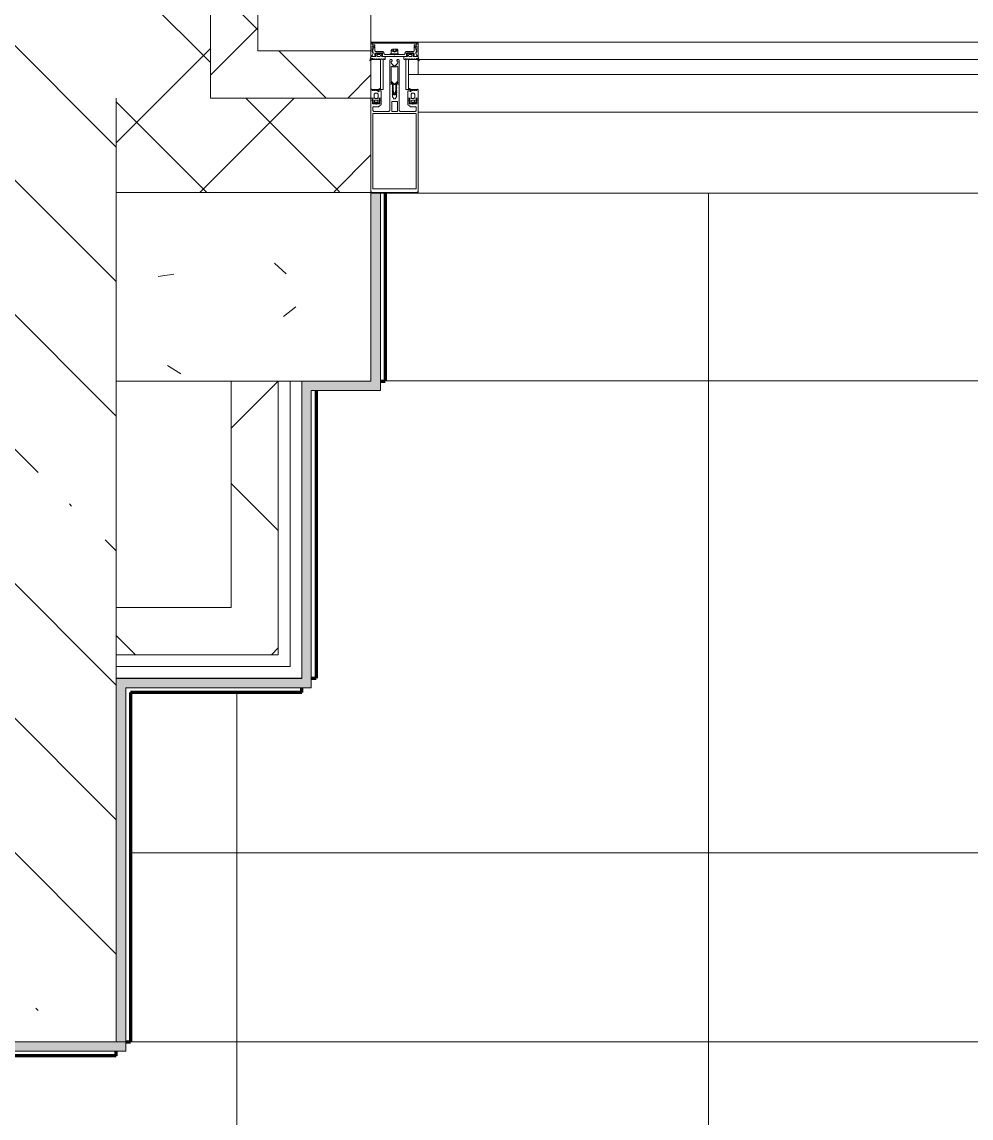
# Model space of a CAD drawing. Header units: millimetres. Extents: x -4370 to 196781, y -4577 to 61202.
# Drawn here: x 9000 to 10006, y 54594 to 55756 of the extents above; entities that cross this region are included whole.
import ezdxf

# ---------------------------------------------------------------- set-up
doc = ezdxf.new("R2010")
doc.units = ezdxf.units.MM
doc.linetypes.add('ADSK_Линия сетки', pattern=[2500, 2000, -250, 0, -250])
for name, color, linetype, lineweight in [('A-FLOR-____-PATT', 8, 'Continuous', 9), ('A-GLAZ-____-MCUT', 151, 'Continuous', 9), ('A-GLAZ-____-OTLN', 151, 'Continuous', 9), ('A-GLAZ-CURT-OTLN', 52, 'Continuous', 9), ('A-GLAZ-CWMG-MCUT', 51, 'Continuous', 9), ('A-GLAZ-CWMG-OTLN', 51, 'Continuous', 9), ('A-WALL-____-MCUT', 113, 'Continuous', 9), ('A-WALL-____-PATT', 111, 'Continuous', 9), ('A-WALL-FNSH-MCUT', 113, 'Continuous', 9), ('G-XREF-____-OTLN', 8, 'Continuous', 9), ('I-WALL-____-OTLN', 2, 'Continuous', 9), ('S-GRID-____-OTLN', 1, 'Continuous', 9)]:
    doc.layers.add(name, color=color, linetype=linetype, lineweight=lineweight)
pattern_1 = [(45, (0, 0), (-70.71068, 70.71068), []), (135, (0, 0), (-70.71068, -70.71068), [])]
pattern_2 = [(135, (0, 0), (-84.85281, -84.85281), []), (225, (0, 0), (84.85281, -84.85281), [])]
pattern_3 = [(45, (0, 0), (-141.42136, 141.42136), []), (135, (0, 0), (-141.42136, -141.42136), [])]

# ---------------------------------------------------------------- blocks, each defined once
blk = doc.blocks.new('Прямоугольный импост - 160_dwg-V1-О_АИ_ПП_0_000_Целиком')
at = {"layer": 'G-XREF-____-OTLN', "color": 10, "lineweight": 5}
for p, q in [((228009.4, 194620.5), (228013.9, 194620.5)), ((228010.4, 194620.5), (228010.4, 194622.8)), ((228012.9, 194620.5), (228012.9, 194622.8))]:
    blk.add_line(p, q, dxfattribs=at)
at = {"layer": 'G-XREF-____-OTLN', "color": 10, "lineweight": 5, "flags": 128}
for points in [[(227987.6, 194772.7), (227987.4, 194772.5), (227987.1, 194772.2), (227986.9, 194772), (227986.6, 194771.7)], [(227986.6, 194771.7), (227986.6, 194747), (227986.6, 194722.2), (227986.6, 194697.5), (227986.6, 194672.7)], [(228035.6, 194772.7), (228023.6, 194772.7), (228011.6, 194772.7), (227999.6, 194772.7), (227987.6, 194772.7)], [(227988.6, 194689), (227988.6, 194708.9), (227988.6, 194728.9), (227988.6, 194748.8), (227988.6, 194768.7)], [(227988.6, 194768.7), (228000.1, 194768.7), (228011.6, 194768.7), (228023.1, 194768.7), (228034.6, 194768.7)], [(228034.6, 194768.7), (228034.6, 194748.8), (228034.6, 194728.9), (228034.6, 194708.9), (228034.6, 194689)], [(228036.6, 194771.7), (228036.4, 194772), (228036.1, 194772.2), (228035.9, 194772.5), (228035.6, 194772.7)], [(228036.6, 194672.7), (228036.6, 194697.5), (228036.6, 194722.2), (228036.6, 194747), (228036.6, 194771.7)], [(228034.6, 194689), (228023.1, 194689), (228011.6, 194689), (228000.1, 194689), (227988.6, 194689)], [(227988.6, 194685.7), (227988.9, 194686), (227989.1, 194686.2), (227989.4, 194686.5), (227989.6, 194686.7)], [(227989.6, 194686.7), (227993.6, 194686.7), (227997.6, 194686.7), (228001.6, 194686.7), (228005.6, 194686.7)], [(228005.6, 194686.7), (228005.9, 194686.5), (228006.1, 194686.2), (228006.4, 194686), (228006.6, 194685.7)], [(228008.6, 194686.4), (228008.7, 194686.5), (228008.8, 194686.6), (228008.9, 194686.6), (228008.9, 194686.7)], [(228008.6, 194676.3), (228008.6, 194678.8), (228008.6, 194681.4), (228008.6, 194683.9), (228008.6, 194686.4)], [(228008.9, 194686.7), (228010.3, 194686.7), (228011.6, 194686.7), (228013, 194686.7), (228014.3, 194686.7)], [(228014.3, 194686.7), (228014.4, 194686.6), (228014.5, 194686.6), (228014.6, 194686.5), (228014.6, 194686.4)], [(228014.6, 194686.4), (228014.6, 194683.9), (228014.6, 194681.4), (228014.6, 194678.8), (228014.6, 194676.3)], [(228016.6, 194685.7), (228016.9, 194686), (228017.1, 194686.2), (228017.4, 194686.5), (228017.6, 194686.7)], [(228017.6, 194686.7), (228021.6, 194686.7), (228025.6, 194686.7), (228029.6, 194686.7), (228033.6, 194686.7)], [(228033.6, 194686.7), (228033.9, 194686.5), (228034.1, 194686.2), (228034.4, 194686), (228034.6, 194685.7)], [(227988.1, 194673.7), (227988.1, 194675), (227988.1, 194676.2), (227988.1, 194677.5), (227988.1, 194678.7)], [(227988.1, 194678.7), (227989.1, 194678.7), (227990, 194678.7), (227990.9, 194678.7), (227991.8, 194678.7)], [(227988.6, 194681.7), (227988.6, 194682.7), (227988.6, 194683.7), (227988.6, 194684.7), (227988.6, 194685.7)], [(227989.6, 194681.5), (227989.4, 194681.6), (227989.1, 194681.6), (227988.9, 194681.7), (227988.6, 194681.7)], [(227989.9, 194681.7), (227989.8, 194681.7), (227989.7, 194681.6), (227989.7, 194681.6), (227989.6, 194681.5)], [(227994.4, 194681.7), (227993.3, 194681.7), (227992.2, 194681.7), (227991, 194681.7), (227989.9, 194681.7)], [(227991.8, 194678.7), (227991.9, 194678.8), (227992, 194678.9), (227992.1, 194678.9), (227992.1, 194679)], [(227992.1, 194679), (227992.2, 194678.9), (227992.3, 194678.9), (227992.4, 194678.8), (227992.4, 194678.7)], [(227992.4, 194678.7), (227993.4, 194678.7), (227994.3, 194678.7), (227995.2, 194678.7), (227996.1, 194678.7)], [(227994.6, 194681.7), (227994.6, 194681.7), (227994.5, 194681.7), (227994.5, 194681.7), (227994.4, 194681.7)], [(227997, 194679.9), (227996.4, 194680.3), (227995.8, 194680.8), (227995.2, 194681.2), (227994.6, 194681.7)], [(227996.1, 194678.7), (227996.1, 194677.5), (227996.1, 194676.2), (227996.1, 194675), (227996.1, 194673.7)], [(227997.6, 194678.7), (227997.5, 194679), (227997.3, 194679.3), (227997.2, 194679.6), (227997, 194679.9)], [(227997.6, 194672.7), (227997.6, 194674.2), (227997.6, 194675.7), (227997.6, 194677.2), (227997.6, 194678.7)], [(228006.6, 194685.7), (228006.6, 194678.3), (228006.6, 194670.9), (228006.6, 194663.4), (228006.6, 194656)], [(228008.9, 194676), (228008.9, 194676.1), (228008.8, 194676.2), (228008.7, 194676.2), (228008.6, 194676.3)], [(228014.3, 194676), (228013, 194676), (228011.6, 194676), (228010.3, 194676), (228008.9, 194676)], [(228014.6, 194676.3), (228014.6, 194676.2), (228014.5, 194676.2), (228014.4, 194676.1), (228014.3, 194676)], [(228016.6, 194656), (228016.6, 194663.4), (228016.6, 194670.9), (228016.6, 194678.3), (228016.6, 194685.7)], [(228026.2, 194679.9), (228026.1, 194679.6), (228025.9, 194679.3), (228025.8, 194679), (228025.6, 194678.7)], [(228025.6, 194678.7), (228025.6, 194677.2), (228025.6, 194675.7), (228025.6, 194674.2), (228025.6, 194672.7)], [(228028.7, 194681.7), (228028, 194681.2), (228027.4, 194680.8), (228026.8, 194680.3), (228026.2, 194679.9)], [(228027.1, 194673.7), (228027.1, 194675), (228027.1, 194676.2), (228027.1, 194677.5), (228027.1, 194678.7)], [(228027.1, 194678.7), (228028.1, 194678.7), (228029, 194678.7), (228029.9, 194678.7), (228030.8, 194678.7)], [(228028.8, 194681.7), (228028.8, 194681.7), (228028.7, 194681.7), (228028.7, 194681.7), (228028.7, 194681.7)], [(228033.4, 194681.7), (228032.2, 194681.7), (228031.1, 194681.7), (228030, 194681.7), (228028.8, 194681.7)], [(228030.8, 194678.7), (228030.9, 194678.8), (228031, 194678.9), (228031.1, 194678.9), (228031.1, 194679)], [(228031.1, 194679), (228031.2, 194678.9), (228031.3, 194678.9), (228031.4, 194678.8), (228031.4, 194678.7)], [(228031.4, 194678.7), (228032.4, 194678.7), (228033.3, 194678.7), (228034.2, 194678.7), (228035.1, 194678.7)], [(228033.7, 194681.5), (228033.6, 194681.6), (228033.5, 194681.6), (228033.5, 194681.7), (228033.4, 194681.7)], [(228034.6, 194681.7), (228034.4, 194681.7), (228034.1, 194681.6), (228033.9, 194681.6), (228033.7, 194681.5)], [(228034.6, 194685.7), (228034.6, 194684.7), (228034.6, 194683.7), (228034.6, 194682.7), (228034.6, 194681.7)], [(228035.1, 194678.7), (228035.1, 194677.5), (228035.1, 194676.2), (228035.1, 194675), (228035.1, 194673.7)], [(227986.6, 194672.7), (227987.1, 194672.7), (227987.6, 194672.7), (227988.1, 194672.7), (227988.6, 194672.7)], [(227999.6, 194631.5), (227999.6, 194663.5), (227986.6, 194663.5)], [(227989.1, 194673.7), (227988.9, 194673.7), (227988.6, 194673.7), (227988.4, 194673.7), (227988.1, 194673.7)], [(227988.6, 194672.7), (227988.8, 194672.8), (227988.9, 194673), (227989, 194673.1), (227989.1, 194673.2)], [(227989.1, 194673.2), (227989.1, 194673.3), (227989.1, 194673.5), (227989.1, 194673.6), (227989.1, 194673.7)], [(227996.1, 194673.7), (227995.9, 194673.7), (227995.6, 194673.7), (227995.4, 194673.7), (227995.1, 194673.7)], [(227995.1, 194673.7), (227995.1, 194673.6), (227995.1, 194673.5), (227995.1, 194673.3), (227995.1, 194673.2)], [(227995.1, 194673.2), (227995.3, 194673.1), (227995.4, 194673), (227995.5, 194672.8), (227995.6, 194672.7)], [(227995.6, 194672.7), (227996.1, 194672.7), (227996.6, 194672.7), (227997.1, 194672.7), (227997.6, 194672.7)], [(228009.1, 194671.1), (228009.3, 194671.2), (228009.4, 194671.3), (228009.6, 194671.4), (228009.8, 194671.5)], [(228009.6, 194670.8), (228009.5, 194670.9), (228009.4, 194671), (228009.3, 194671), (228009.1, 194671.1)], [(228009.1, 194669.3), (228009.3, 194669.4), (228009.4, 194669.5), (228009.5, 194669.5), (228009.6, 194669.6)], [(228009.6, 194669), (228009.5, 194669.1), (228009.4, 194669.2), (228009.3, 194669.2), (228009.1, 194669.3)], [(228009.1, 194667.5), (228009.3, 194667.6), (228009.4, 194667.7), (228009.5, 194667.7), (228009.6, 194667.8)], [(228009.6, 194667.2), (228009.5, 194667.3), (228009.4, 194667.4), (228009.3, 194667.4), (228009.1, 194667.5)], [(228009.1, 194665.7), (228009.3, 194665.8), (228009.4, 194665.9), (228009.5, 194665.9), (228009.6, 194666)], [(228009.6, 194665.4), (228009.5, 194665.5), (228009.4, 194665.6), (228009.3, 194665.6), (228009.1, 194665.7)], [(228009.1, 194663.9), (228009.3, 194664), (228009.4, 194664.1), (228009.5, 194664.1), (228009.6, 194664.2)], [(228009.6, 194663.6), (228009.5, 194663.7), (228009.4, 194663.8), (228009.3, 194663.8), (228009.1, 194663.9)], [(228009.6, 194669.6), (228009.6, 194669.9), (228009.6, 194670.2), (228009.6, 194670.5), (228009.6, 194670.8)], [(228009.6, 194667.8), (228009.6, 194668.1), (228009.6, 194668.4), (228009.6, 194668.7), (228009.6, 194669)], [(228009.6, 194666), (228009.6, 194666.3), (228009.6, 194666.6), (228009.6, 194666.9), (228009.6, 194667.2)], [(228009.6, 194664.2), (228009.6, 194664.5), (228009.6, 194664.8), (228009.6, 194665.1), (228009.6, 194665.4)], [(228009.6, 194662.4), (228009.6, 194662.7), (228009.6, 194663), (228009.6, 194663.3), (228009.6, 194663.6)], [(228009.8, 194671.5), (228010, 194671.9), (228010.3, 194672.3), (228010.5, 194672.8), (228010.8, 194673.2)], [(228010.8, 194673.2), (228011.2, 194673.2), (228011.6, 194673.2), (228012.1, 194673.2), (228012.5, 194673.2)], [(228012.5, 194673.2), (228012.8, 194672.7), (228013.1, 194672.2), (228013.3, 194671.7), (228013.6, 194671.3)], [(228013.6, 194671.3), (228013.6, 194671.1), (228013.6, 194670.9), (228013.6, 194670.7), (228013.6, 194670.5)], [(228013.6, 194670.5), (228013.8, 194670.4), (228013.9, 194670.4), (228014, 194670.3), (228014.1, 194670.2)], [(228014.1, 194670.2), (228014, 194670.1), (228013.9, 194670.1), (228013.8, 194670), (228013.6, 194669.9)], [(228013.6, 194669.9), (228013.6, 194669.6), (228013.6, 194669.3), (228013.6, 194669), (228013.6, 194668.7)], [(228013.6, 194668.7), (228013.8, 194668.6), (228013.9, 194668.6), (228014, 194668.5), (228014.1, 194668.4)], [(228014.1, 194668.4), (228014, 194668.3), (228013.9, 194668.3), (228013.8, 194668.2), (228013.6, 194668.1)], [(228013.6, 194668.1), (228013.6, 194667.8), (228013.6, 194667.5), (228013.6, 194667.2), (228013.6, 194666.9)], [(228013.6, 194666.9), (228013.8, 194666.8), (228013.9, 194666.8), (228014, 194666.7), (228014.1, 194666.6)], [(228014.1, 194666.6), (228014, 194666.5), (228013.9, 194666.5), (228013.8, 194666.4), (228013.6, 194666.3)], [(228013.6, 194666.3), (228013.6, 194666), (228013.6, 194665.7), (228013.6, 194665.4), (228013.6, 194665.1)], [(228013.6, 194665.1), (228013.8, 194665), (228013.9, 194665), (228014, 194664.9), (228014.1, 194664.8)], [(228014.1, 194664.8), (228014, 194664.7), (228013.9, 194664.7), (228013.8, 194664.6), (228013.6, 194664.5)], [(228013.6, 194664.5), (228013.6, 194664.2), (228013.6, 194663.9), (228013.6, 194663.6), (228013.6, 194663.3)], [(228013.6, 194663.3), (228013.8, 194663.2), (228013.9, 194663.2), (228014, 194663.1), (228014.1, 194663)], [(228036.6, 194663.5), (228023.6, 194663.5), (228023.6, 194631.5)], [(228025.6, 194672.7), (228026.1, 194672.7), (228026.6, 194672.7), (228027.1, 194672.7), (228027.6, 194672.7)], [(228028.1, 194673.7), (228027.9, 194673.7), (228027.6, 194673.7), (228027.4, 194673.7), (228027.1, 194673.7)], [(228027.6, 194672.7), (228027.8, 194672.8), (228027.9, 194673), (228028, 194673.1), (228028.1, 194673.2)], [(228028.1, 194673.2), (228028.1, 194673.3), (228028.1, 194673.5), (228028.1, 194673.6), (228028.1, 194673.7)], [(228035.1, 194673.7), (228034.9, 194673.7), (228034.6, 194673.7), (228034.4, 194673.7), (228034.1, 194673.7)], [(228034.1, 194673.7), (228034.1, 194673.6), (228034.1, 194673.5), (228034.1, 194673.3), (228034.1, 194673.2)], [(228034.1, 194673.2), (228034.3, 194673.1), (228034.4, 194673), (228034.5, 194672.8), (228034.6, 194672.7)], [(228034.6, 194672.7), (228035.1, 194672.7), (228035.6, 194672.7), (228036.1, 194672.7), (228036.6, 194672.7)], [(228006.6, 194656), (228006.7, 194655.9), (228006.8, 194655.9), (228006.9, 194655.8), (228006.9, 194655.7)], [(228006.9, 194655.7), (228007.2, 194655.7), (228007.5, 194655.7), (228007.8, 194655.7), (228008.1, 194655.7)], [(228008.1, 194655.7), (228008.4, 194656), (228008.6, 194656.2), (228008.9, 194656.5), (228009.1, 194656.7)], [(228009.1, 194662.1), (228009.3, 194662.2), (228009.4, 194662.3), (228009.5, 194662.3), (228009.6, 194662.4)], [(228009.6, 194661.8), (228009.5, 194661.9), (228009.4, 194662), (228009.3, 194662), (228009.1, 194662.1)], [(228009.1, 194660.3), (228009.3, 194660.4), (228009.4, 194660.5), (228009.5, 194660.5), (228009.6, 194660.6)], [(228009.6, 194660), (228009.5, 194660.1), (228009.4, 194660.2), (228009.3, 194660.2), (228009.1, 194660.3)], [(228009.1, 194658.5), (228009.3, 194658.6), (228009.4, 194658.7), (228009.5, 194658.7), (228009.6, 194658.8)], [(228009.6, 194658.2), (228009.5, 194658.3), (228009.4, 194658.4), (228009.3, 194658.4), (228009.1, 194658.5)], [(228009.1, 194656.7), (228009.3, 194656.8), (228009.4, 194656.9), (228009.5, 194656.9), (228009.6, 194657)], [(228009.6, 194660.6), (228009.6, 194660.9), (228009.6, 194661.2), (228009.6, 194661.5), (228009.6, 194661.8)], [(228009.6, 194658.8), (228009.6, 194659.1), (228009.6, 194659.4), (228009.6, 194659.7), (228009.6, 194660)], [(228009.6, 194657), (228009.6, 194657.3), (228009.6, 194657.6), (228009.6, 194657.9), (228009.6, 194658.2)], [(228014.1, 194663), (228014, 194662.9), (228013.9, 194662.9), (228013.8, 194662.8), (228013.6, 194662.7)], [(228013.6, 194662.7), (228013.6, 194662.4), (228013.6, 194662.1), (228013.6, 194661.8), (228013.6, 194661.5)], [(228013.6, 194661.5), (228013.8, 194661.4), (228013.9, 194661.4), (228014, 194661.3), (228014.1, 194661.2)], [(228014.1, 194661.2), (228014, 194661.1), (228013.9, 194661.1), (228013.8, 194661), (228013.6, 194660.9)], [(228013.6, 194660.9), (228013.6, 194660.6), (228013.6, 194660.3), (228013.6, 194660), (228013.6, 194659.7)], [(228013.6, 194659.7), (228013.8, 194659.6), (228013.9, 194659.6), (228014, 194659.5), (228014.1, 194659.4)], [(228014.1, 194659.4), (228014, 194659.3), (228013.9, 194659.3), (228013.8, 194659.2), (228013.6, 194659.1)], [(228013.6, 194659.1), (228013.6, 194658.8), (228013.6, 194658.5), (228013.6, 194658.2), (228013.6, 194657.9)], [(228013.6, 194657.9), (228013.8, 194657.8), (228013.9, 194657.8), (228014, 194657.7), (228014.1, 194657.6)], [(228014.1, 194657.6), (228014.1, 194657.4), (228014.1, 194657.2), (228014.1, 194656.9), (228014.1, 194656.7)], [(228014.1, 194656.7), (228014.4, 194656.5), (228014.6, 194656.2), (228014.9, 194656), (228015.1, 194655.7)], [(228015.1, 194655.7), (228015.4, 194655.7), (228015.7, 194655.7), (228016, 194655.7), (228016.3, 194655.7)], [(228016.3, 194655.7), (228016.4, 194655.8), (228016.5, 194655.9), (228016.6, 194655.9), (228016.6, 194656)], [(227987.4, 194628.4), (227987.2, 194628.3), (227987, 194628.3), (227986.8, 194628.2), (227986.6, 194628.2)], [(227989, 194625.3), (227988.6, 194626), (227988.2, 194626.8), (227987.8, 194627.6), (227987.4, 194628.4)], [(227987.9, 194628.4), (227987.9, 194628.3), (227987.8, 194628.2), (227987.7, 194628.1), (227987.7, 194627.9)], [(227991.4, 194628.4), (227990.6, 194628.4), (227989.7, 194628.4), (227988.8, 194628.4), (227987.9, 194628.4)], [(227991.9, 194627.9), (227991.8, 194628), (227991.7, 194628.1), (227991.6, 194628.3), (227991.4, 194628.4)], [(227998.4, 194628.4), (227998.3, 194628.3), (227998.2, 194628.1), (227998.1, 194628), (227997.9, 194627.9)], [(228024.8, 194628.4), (228018.2, 194628.4), (228011.6, 194628.4), (228005, 194628.4), (227998.4, 194628.4)], [(228025.3, 194627.9), (228025.2, 194628), (228025.1, 194628.1), (228025, 194628.3), (228024.8, 194628.4)], [(228031.8, 194628.4), (228031.7, 194628.3), (228031.6, 194628.1), (228031.5, 194628), (228031.3, 194627.9)], [(228035.3, 194628.4), (228034.5, 194628.4), (228033.6, 194628.4), (228032.7, 194628.4), (228031.8, 194628.4)], [(228035.9, 194628.4), (228035.5, 194627.6), (228035, 194626.8), (228034.6, 194626), (228034.2, 194625.3)], [(228035.6, 194627.9), (228035.5, 194628.1), (228035.5, 194628.2), (228035.4, 194628.3), (228035.3, 194628.4)], [(228036.6, 194628.2), (228036.4, 194628.2), (228036.3, 194628.3), (228036.1, 194628.3), (228035.9, 194628.4)], [(227986.6, 194628.2), (227986.6, 194624.8), (227986.6, 194621.4), (227986.6, 194618), (227986.6, 194614.6)], [(227987.7, 194627.9), (227988, 194627.2), (227988.4, 194626.5), (227988.7, 194625.8), (227989.1, 194625)], [(227987.9, 194623.2), (227988.2, 194623.5), (227988.4, 194623.8), (227988.7, 194624.1), (227988.9, 194624.4)], [(227987.9, 194617.7), (227987.9, 194619.1), (227987.9, 194620.4), (227987.9, 194621.8), (227987.9, 194623.2)], [(227988.2, 194617.4), (227988.2, 194617.5), (227988.1, 194617.5), (227988, 194617.6), (227987.9, 194617.7)], [(227989, 194624.2), (227988.8, 194623.9), (227988.6, 194623.6), (227988.4, 194623.3), (227988.2, 194623)], [(227988.2, 194623), (227988.2, 194623), (227988.2, 194622.9), (227988.2, 194622.8), (227988.2, 194622.8)], [(227988.2, 194622.8), (227988.6, 194621.6), (227989.1, 194620.5), (227989.5, 194619.3), (227990, 194618.2)], [(227990.6, 194617.4), (227990, 194617.4), (227989.4, 194617.4), (227988.8, 194617.4), (227988.2, 194617.4)], [(227988.9, 194624.4), (227989, 194624.6), (227989, 194624.8), (227989, 194625), (227989, 194625.3)], [(227989.1, 194625), (227989, 194624.8), (227989, 194624.6), (227989, 194624.4), (227989, 194624.2)], [(227990, 194618.2), (227990.2, 194618.2), (227990.4, 194618.3), (227990.7, 194618.3), (227990.9, 194618.4)], [(227990.9, 194617.1), (227990.9, 194617.2), (227990.8, 194617.2), (227990.7, 194617.3), (227990.6, 194617.4)], [(227990.9, 194625.7), (227990.9, 194626.1), (227990.9, 194626.5), (227990.9, 194627), (227990.9, 194627.4)], [(227990.9, 194627.4), (227991.2, 194627.4), (227991.4, 194627.4), (227991.7, 194627.4), (227991.9, 194627.4)], [(227991.9, 194624.7), (227991.7, 194624.9), (227991.4, 194625.2), (227991.2, 194625.4), (227990.9, 194625.7)], [(227990.9, 194622.7), (227991.1, 194622.8), (227991.2, 194622.9), (227991.3, 194623.1), (227991.4, 194623.2)], [(227990.9, 194618.4), (227990.9, 194619.5), (227990.9, 194620.5), (227990.9, 194621.6), (227990.9, 194622.7)], [(227990.9, 194616.4), (227990.9, 194616.6), (227990.9, 194616.7), (227990.9, 194616.9), (227990.9, 194617.1)], [(227991.4, 194623.2), (227993.4, 194623.2), (227995.4, 194623.2), (227997.4, 194623.2), (227999.4, 194623.2)], [(227991.9, 194627.4), (227991.9, 194627.5), (227991.9, 194627.6), (227991.9, 194627.8), (227991.9, 194627.9)], [(227998.6, 194624.7), (227997, 194624.7), (227995.3, 194624.7), (227993.6, 194624.7), (227991.9, 194624.7)], [(227997.9, 194627.9), (227997.9, 194627.8), (227997.9, 194627.6), (227997.9, 194627.5), (227997.9, 194627.4)], [(227997.9, 194627.4), (227998.2, 194627.4), (227998.4, 194627.4), (227998.7, 194627.4), (227998.9, 194627.4)], [(227998.9, 194625), (227998.9, 194624.9), (227998.8, 194624.8), (227998.7, 194624.8), (227998.6, 194624.7)], [(227998.9, 194627.4), (227998.9, 194626.8), (227998.9, 194626.2), (227998.9, 194625.6), (227998.9, 194625)], [(227999.4, 194623.2), (227999.7, 194623.4), (227999.9, 194623.7), (228000.2, 194623.9), (228000.4, 194624.2)], [(228000.4, 194625.4), (228000.7, 194625.6), (228000.9, 194625.9), (228001.2, 194626.1), (228001.4, 194626.4)], [(228000.4, 194624.2), (228000.4, 194624.5), (228000.4, 194624.8), (228000.4, 194625.1), (228000.4, 194625.4)], [(228001.4, 194626.4), (228003.9, 194626.4), (228006.4, 194626.4), (228008.9, 194626.4), (228011.3, 194626.4)], [(228015.1, 194621.7), (228015.1, 194625.5), (228008.2, 194625.5), (228008.2, 194621.7)], [(228014.1, 194620.5), (228014.1, 194622.8), (228011.6, 194623.8), (228009.2, 194622.8), (228009.2, 194620.5)], [(228011.3, 194626.4), (228011.4, 194626.5), (228011.5, 194626.5), (228011.6, 194626.6), (228011.6, 194626.7)], [(228011.6, 194626.7), (228011.7, 194626.6), (228011.8, 194626.5), (228011.9, 194626.5), (228011.9, 194626.4)], [(228011.9, 194626.4), (228014.4, 194626.4), (228016.9, 194626.4), (228019.4, 194626.4), (228021.8, 194626.4)], [(228021.8, 194626.4), (228022.1, 194626.1), (228022.3, 194625.9), (228022.6, 194625.6), (228022.8, 194625.4)], [(228022.8, 194625.4), (228022.8, 194625.1), (228022.8, 194624.8), (228022.8, 194624.5), (228022.8, 194624.2)], [(228022.8, 194624.2), (228023.1, 194623.9), (228023.3, 194623.7), (228023.6, 194623.4), (228023.8, 194623.2)], [(228023.8, 194623.2), (228025.8, 194623.2), (228027.8, 194623.2), (228029.8, 194623.2), (228031.8, 194623.2)], [(228024.3, 194625), (228024.3, 194625.6), (228024.3, 194626.2), (228024.3, 194626.8), (228024.3, 194627.4)], [(228024.3, 194627.4), (228024.6, 194627.4), (228024.8, 194627.4), (228025.1, 194627.4), (228025.3, 194627.4)], [(228024.6, 194624.7), (228024.6, 194624.8), (228024.5, 194624.8), (228024.4, 194624.9), (228024.3, 194625)], [(228031.3, 194624.7), (228029.7, 194624.7), (228028, 194624.7), (228026.3, 194624.7), (228024.6, 194624.7)], [(228025.3, 194627.4), (228025.3, 194627.5), (228025.3, 194627.6), (228025.3, 194627.8), (228025.3, 194627.9)], [(228031.3, 194627.9), (228031.3, 194627.8), (228031.3, 194627.6), (228031.3, 194627.5), (228031.3, 194627.4)], [(228031.3, 194627.4), (228031.6, 194627.4), (228031.8, 194627.4), (228032.1, 194627.4), (228032.3, 194627.4)], [(228032.3, 194625.7), (228032.1, 194625.4), (228031.8, 194625.2), (228031.6, 194624.9), (228031.3, 194624.7)], [(228031.8, 194623.2), (228032, 194623.1), (228032.1, 194622.9), (228032.2, 194622.8), (228032.3, 194622.7)], [(228032.3, 194627.4), (228032.3, 194627), (228032.3, 194626.5), (228032.3, 194626.1), (228032.3, 194625.7)], [(228032.3, 194622.7), (228032.3, 194621.6), (228032.3, 194620.5), (228032.3, 194619.5), (228032.3, 194618.4)], [(228032.3, 194618.4), (228032.6, 194618.3), (228032.8, 194618.3), (228033.1, 194618.2), (228033.3, 194618.2)], [(228032.6, 194617.4), (228032.6, 194617.3), (228032.5, 194617.2), (228032.4, 194617.2), (228032.3, 194617.1)], [(228032.3, 194617.1), (228032.3, 194616.9), (228032.3, 194616.7), (228032.3, 194616.6), (228032.3, 194616.4)], [(228035, 194617.4), (228034.4, 194617.4), (228033.8, 194617.4), (228033.2, 194617.4), (228032.6, 194617.4)], [(228033.3, 194618.2), (228033.7, 194619.3), (228034.2, 194620.5), (228034.7, 194621.6), (228035.1, 194622.8)], [(228034.2, 194625), (228034.6, 194625.8), (228034.9, 194626.5), (228035.3, 194627.2), (228035.6, 194627.9)], [(228034.2, 194625.3), (228034.2, 194625), (228034.3, 194624.8), (228034.3, 194624.6), (228034.3, 194624.4)], [(228034.3, 194624.2), (228034.3, 194624.4), (228034.2, 194624.6), (228034.2, 194624.8), (228034.2, 194625)], [(228034.3, 194624.4), (228034.6, 194624.1), (228034.8, 194623.8), (228035.1, 194623.5), (228035.3, 194623.2)], [(228035.1, 194623), (228034.9, 194623.3), (228034.7, 194623.6), (228034.5, 194623.9), (228034.3, 194624.2)], [(228035.3, 194617.7), (228035.3, 194617.6), (228035.2, 194617.5), (228035.1, 194617.5), (228035, 194617.4)], [(228035.1, 194622.8), (228035.1, 194622.8), (228035.1, 194622.9), (228035.1, 194623), (228035.1, 194623)], [(228035.3, 194623.2), (228035.3, 194621.8), (228035.3, 194620.4), (228035.3, 194619.1), (228035.3, 194617.7)], [(228036.6, 194614.6), (228036.6, 194618), (228036.6, 194621.4), (228036.6, 194624.8), (228036.6, 194628.2)], [(227986.6, 194614.6), (227987, 194614.2), (227987.4, 194613.8), (227987.8, 194613.5), (227988.1, 194613.1)], [(227987.9, 194615.8), (227988, 194615.9), (227988.1, 194615.9), (227988.2, 194616), (227988.2, 194616.1)], [(227987.9, 194614.7), (227987.9, 194615), (227987.9, 194615.2), (227987.9, 194615.5), (227987.9, 194615.8)], [(227988.2, 194614.4), (227988.2, 194614.5), (227988.1, 194614.5), (227988, 194614.6), (227987.9, 194614.7)], [(227988.1, 194613.1), (227999.9, 194613.1), (228011.6, 194613.1), (228023.4, 194613.1), (228035.1, 194613.1)], [(227988.2, 194616.1), (227988.8, 194616.1), (227989.4, 194616.1), (227990, 194616.1), (227990.6, 194616.1)], [(228035, 194614.4), (228023.3, 194614.4), (228011.6, 194614.4), (227999.9, 194614.4), (227988.2, 194614.4)], [(227990.6, 194616.1), (227990.7, 194616.2), (227990.8, 194616.2), (227990.9, 194616.3), (227990.9, 194616.4)], [(228032.3, 194616.4), (228032.4, 194616.3), (228032.5, 194616.2), (228032.6, 194616.2), (228032.6, 194616.1)], [(228032.6, 194616.1), (228033.2, 194616.1), (228033.8, 194616.1), (228034.4, 194616.1), (228035, 194616.1)], [(228035, 194616.1), (228035.1, 194616), (228035.2, 194615.9), (228035.3, 194615.9), (228035.3, 194615.8)], [(228035.3, 194614.7), (228035.3, 194614.6), (228035.2, 194614.5), (228035.1, 194614.5), (228035, 194614.4)], [(228035.1, 194613.1), (228035.5, 194613.5), (228035.9, 194613.8), (228036.3, 194614.2), (228036.6, 194614.6)], [(228035.3, 194615.8), (228035.3, 194615.5), (228035.3, 194615.2), (228035.3, 194615), (228035.3, 194614.7)]]:
    blk.add_lwpolyline(points, dxfattribs=at)
for points in [[(227994.4, 194665.7), (227996.4, 194664.7), (227996.5, 194664.7), (227997.3, 194664.7), (227997.6, 194665), (227997.6, 194674.5), (227997.4, 194674.7), (227996.3, 194674.7), (227995.9, 194674.6), (227995.2, 194674.8), (227995.2, 194676), (227995.4, 194676.2), (227995.6, 194676.2), (227995.8, 194676.6), (227994.6, 194677.8), (227994.2, 194677.9), (227990.1, 194677.9), (227989.7, 194677.8), (227988.5, 194676.6), (227988.6, 194676.2), (227988.8, 194676.2), (227989, 194676), (227989, 194674.8), (227988.3, 194674.6), (227988, 194674.7), (227986.8, 194674.7), (227986.6, 194674.5), (227986.6, 194663.3), (227987.1, 194663.1), (227988.4, 194664.3), (227988.8, 194664.3), (227989.3, 194663.5), (227989.8, 194663.5), (227990.3, 194664.3), (227990.8, 194664.3), (227991.3, 194663.5), (227991.8, 194663.5), (227992.3, 194664.3), (227992.7, 194664.4), (227994.5, 194663.3), (227995.9, 194662.3), (227996.4, 194663.1), (227994, 194665.2)], [(227990.8, 194676.9), (227990.3, 194676.4), (227990.3, 194675.2), (227990.8, 194674.7), (227993.4, 194674.7), (227993.9, 194675.2), (227993.9, 194676.4), (227993.4, 194676.9)], [(227990.3, 194675.2), (227990.3, 194676.4), (227990.8, 194676.9), (227993.4, 194676.9), (227993.9, 194676.4), (227993.9, 194675.2), (227993.4, 194674.7), (227990.8, 194674.7)], [(228028.9, 194665.7), (228026.9, 194664.7), (228026.7, 194664.7), (228025.9, 194664.7), (228025.6, 194665), (228025.6, 194674.5), (228025.8, 194674.7), (228027, 194674.7), (228027.3, 194674.6), (228028, 194674.8), (228028, 194676), (228027.8, 194676.2), (228027.6, 194676.2), (228027.5, 194676.6), (228028.7, 194677.8), (228029.1, 194677.9), (228033.2, 194677.9), (228033.6, 194677.8), (228034.8, 194676.6), (228034.6, 194676.2), (228034.4, 194676.2), (228034.2, 194676), (228034.2, 194674.8), (228034.9, 194674.6), (228035.3, 194674.7), (228036.4, 194674.7), (228036.6, 194674.5), (228036.6, 194663.3), (228036.1, 194663.1), (228034.9, 194664.3), (228034.4, 194664.3), (228033.9, 194663.5), (228033.4, 194663.5), (228032.9, 194664.3), (228032.4, 194664.3), (228031.9, 194663.5), (228031.4, 194663.5), (228030.9, 194664.3), (228030.6, 194664.4), (228028.8, 194663.3), (228027.4, 194662.3), (228026.9, 194663.1), (228029.2, 194665.2)], [(228032.9, 194675.2), (228032.9, 194676.4), (228032.4, 194676.9), (228029.8, 194676.9), (228029.3, 194676.4), (228029.3, 194675.2), (228029.8, 194674.7), (228032.4, 194674.7)], [(227993.1, 194667.4), (227994.1, 194668.4), (227994.1, 194672), (227993.1, 194673), (227991.1, 194673), (227990.1, 194672), (227990.1, 194668.4), (227991.1, 194667.4)], [(228009.7, 194658.9), (228009.2, 194657.8), (228008.7, 194657.3), (228008.5, 194657.2), (228008.1, 194657.2), (228008.1, 194657.5), (228007.9, 194657.7), (228006.8, 194657.7), (228006.6, 194657.5), (228006.6, 194632.2), (228007.1, 194631.7), (228008.6, 194631.7), (228009.1, 194632.2), (228009.1, 194633), (228008.9, 194633.2), (228008.3, 194633.2), (228008.1, 194633.4), (228008.1, 194635.2), (228008.4, 194635.9), (228010.9, 194638.4), (228012.3, 194638.4), (228014.8, 194635.9), (228015.1, 194635.2), (228015.1, 194633.4), (228014.9, 194633.2), (228014.3, 194633.2), (228014.1, 194633), (228014.1, 194632.2), (228014.6, 194631.7), (228016.1, 194631.7), (228016.6, 194632.2), (228016.6, 194657.5), (228016.4, 194657.7), (228015.3, 194657.7), (228015.1, 194657.5), (228015.1, 194657.2), (228014.7, 194657.2), (228014.6, 194657.3), (228014, 194657.8), (228013.6, 194658.9), (228013.7, 194663.9), (228013.8, 194663.9), (228013.8, 194664.3), (228013.7, 194664.4), (228013.7, 194665.2), (228012.6, 194669), (228012.5, 194669.2), (228010.8, 194669.2), (228010.7, 194669), (228009.6, 194665.2), (228009.6, 194664.4), (228009.4, 194664.3), (228009.4, 194663.9), (228009.6, 194663.9)], [(228012.3, 194658.2), (228011, 194658.2), (228010.3, 194658.6), (228010.2, 194663.9), (228011.2, 194668.2), (228012.1, 194668.2), (228013.1, 194663.9), (228013, 194658.6)], [(228030.1, 194667.4), (228029.1, 194668.4), (228029.1, 194672), (228030.1, 194673), (228032.1, 194673), (228033.1, 194672), (228033.1, 194668.4), (228032.1, 194667.4)], [(228008.1, 194654.2), (228008.1, 194639), (228009, 194638.6), (228009.9, 194639.5), (228013.4, 194639.5), (228014.3, 194638.6), (228015.1, 194639), (228015.1, 194654.2), (228014.8, 194654.9), (228012.3, 194657.4), (228010.9, 194657.4), (228008.4, 194654.9)], [(227989.4, 194631.5), (227988.9, 194631.5), (227988.4, 194630.5), (227987.9, 194630.5), (227985.8, 194633), (227985.4, 194632.6), (227986.6, 194628.9), (227986.6, 194628.8), (227987, 194628.4), (227990.8, 194628.4), (227991.1, 194628.5), (227991.8, 194628.3), (227991.8, 194627.1), (227991.6, 194626.9), (227991.4, 194626.9), (227991.3, 194626.5), (227992.5, 194625.3), (227992.9, 194625.2), (227997, 194625.2), (227997.4, 194625.3), (227998.6, 194626.5), (227998.4, 194626.9), (227998.2, 194626.9), (227998, 194627.1), (227998, 194628.3), (227998.7, 194628.5), (227999.1, 194628.4), (228001.3, 194628.4), (228001.6, 194628.7), (228001.6, 194631.1), (228001.6, 194631.3), (228001.4, 194631.5), (228000.9, 194631.5), (228000.4, 194630.8), (227999.9, 194630.8), (227999.4, 194631.5), (227998.9, 194631.5), (227998.4, 194630.8), (227997.9, 194630.8), (227997.4, 194631.5), (227996.9, 194631.5), (227996.4, 194630.8), (227995.9, 194630.8), (227995.4, 194631.5), (227994.9, 194631.5), (227994.4, 194630.8), (227993.9, 194630.8), (227993.4, 194631.5), (227992.9, 194631.5), (227992.4, 194630.8), (227991.9, 194630.8), (227991.4, 194631.5), (227990.9, 194631.5), (227990.4, 194630.8), (227989.9, 194630.8)], [(227996.2, 194626.2), (227996.7, 194626.7), (227996.7, 194628), (227996.2, 194628.5), (227993.6, 194628.5), (227993.1, 194628), (227993.1, 194626.7), (227993.6, 194626.2)], [(228033.9, 194631.5), (228034.4, 194631.5), (228034.9, 194630.5), (228035.4, 194630.5), (228037.4, 194633), (228037.9, 194632.6), (228036.6, 194628.9), (228036.6, 194628.8), (228036.2, 194628.4), (228032.5, 194628.4), (228032.1, 194628.5), (228031.4, 194628.3), (228031.4, 194627.1), (228031.6, 194626.9), (228031.8, 194626.9), (228032, 194626.5), (228030.8, 194625.3), (228030.4, 194625.2), (228026.3, 194625.2), (228025.9, 194625.3), (228024.7, 194626.5), (228024.8, 194626.9), (228025, 194626.9), (228025.2, 194627.1), (228025.2, 194628.3), (228024.5, 194628.5), (228024.2, 194628.4), (228021.9, 194628.4), (228021.6, 194628.7), (228021.6, 194631.1), (228021.7, 194631.3), (228021.9, 194631.5), (228022.4, 194631.5), (228022.9, 194630.8), (228023.4, 194630.8), (228023.9, 194631.5), (228024.4, 194631.5), (228024.9, 194630.8), (228025.4, 194630.8), (228025.9, 194631.5), (228026.4, 194631.5), (228026.9, 194630.8), (228027.4, 194630.8), (228027.9, 194631.5), (228028.4, 194631.5), (228028.9, 194630.8), (228029.4, 194630.8), (228029.9, 194631.5), (228030.4, 194631.5), (228030.9, 194630.8), (228031.4, 194630.8), (228031.9, 194631.5), (228032.4, 194631.5), (228032.9, 194630.8), (228033.4, 194630.8)], [(228027, 194626.2), (228026.5, 194626.7), (228026.5, 194628), (228027, 194628.5), (228029.6, 194628.5), (228030.1, 194628), (228030.1, 194626.7), (228029.6, 194626.2)], [(228007.1, 194625.5), (228007.1, 194626.4), (228015.8, 194626.4), (228015.8, 194625.5)]]:
    blk.add_lwpolyline(points, close=True, dxfattribs=at)
at = {"layer": 'G-XREF-____-OTLN', "color": 10, "lineweight": 5}
for centre, radius, start, end in [((228009.4, 194621.7), 1.19, 180, 270), ((228009.8, 194621.2), 1.67, 68.4728, 111.5272), ((228011.6, 194617.7), 5.2, 76.3644, 103.6356), ((228013.5, 194621.2), 1.67, 68.4728, 111.5272), ((228013.9, 194621.7), 1.19, 270, 0)]:
    blk.add_arc(centre, radius, start, end, dxfattribs=at)
blk = doc.blocks.new('Прямоугольный импост - 32х50х160h-V2-О_АИ_ПП_0_000_Целиком')
blk.add_blockref('Прямоугольный импост - 160_dwg-V1-О_АИ_ПП_0_000_Целиком', (-228011.6, -194647.5))
blk = doc.blocks.new('Прямоугольный импост - Рядовой 50х160-34933121-О_АИ_ПП_0_000_Целиком')
at = {"layer": 'A-GLAZ-CWMG-MCUT', "color": 90}
for p, q in [((0, 125.6), (-50, 125.6)), ((-50, 125.6), (-50, 124.2)), ((0, 124.2), (0, 125.6)), ((-50, 25.2), (-50, 16)), ((0, 16), (0, 25.2)), ((-50, 16), (-40, 16)), ((-40, 16), (-40, -16)), ((-10, -16), (-10, 16)), ((-10, 16), (0, 16)), ((-40, -16), (-50, -16)), ((-50, -16), (-50, -34.4)), ((0, -16), (-10, -16)), ((0, -34.4), (0, -16)), ((-50, -34.4), (-48.5, -34.4)), ((-1.5, -34.4), (0, -34.4))]:
    blk.add_line(p, q, dxfattribs=at)
blk = doc.blocks.new('PNS_Панель прямоугольная2 - Нр_Стекло - 40мм-36106636-О_АИ_ПП_0_000_Целиком')
at = {"layer": 'A-GLAZ-____-OTLN', "lineweight": 5}
h = blk.add_hatch(dxfattribs=at)
h.set_pattern_fill('FP_78', color=256, style=0, pattern_type=2)
h.set_pattern_definition([(45, (-9977.5, -55600), (-282.8427, 282.8427), [200, -600]), (45, (-10177.5, -55700), (-282.8427, 282.8427), [600, -200]), (45, (-9777.5, -55800), (-282.8427, 282.8427), [200, -600])])
h.paths.add_polyline_path([(457.5, -40), (457.5, -16), (467.5, -16), (467.5, 0), (-467.5, 0), (-467.5, -16), (-457.5, -16), (-457.5, -40), (190.3, -40)])
at = {"layer": 'A-GLAZ-____-MCUT', "color": 10, "lineweight": 5}
for p, q in [((467.5, 0), (-467.5, 0)), ((-457.5, -40), (457.5, -40))]:
    blk.add_line(p, q, dxfattribs=at)
at = {"layer": 'A-GLAZ-____-OTLN', "color": 10, "lineweight": 5}
blk.add_line((-467.5, 0), (467.5, 0), dxfattribs=at)
blk = doc.blocks.new('Прямоугольный импост - Рядовой 50х160-34932866-О_АИ_ПП_0_000_Целиком')
at = {"layer": 'A-GLAZ-CWMG-OTLN', "color": 10, "lineweight": 5}
for p, q in [((9420, 55734.4), (10335, 55734.4)), ((9420, 55700), (9420, 55716)), ((9420, 55716), (10335, 55716)), ((10335, 55716), (10335, 55700)), ((9420, 55574.4), (10335, 55574.4))]:
    blk.add_line(p, q, dxfattribs=at)
blk = doc.blocks.new('0083_СОШ675_АР_R22_rvt-1-О_АИ_ПП_0_000_Целиком')
at = {"layer": 'A-WALL-____-PATT', "lineweight": 5}
h = blk.add_hatch(dxfattribs=at)
h.set_pattern_fill('FP_1', color=10, style=0, pattern_type=2)
h.set_pattern_definition(pattern_2)
h.paths.add_polyline_path([(9250, 55725), (9250, 56280), (9200, 56280), (9200, 55725)])
h.paths.add_polyline_path([(9200, 58010), (9250, 58010), (9250, 58675), (9200, 58675), (9200, 58264.9)])
h = blk.add_hatch(dxfattribs=at)
h.set_pattern_fill('FP_3', color=10, style=0, pattern_type=2)
h.set_pattern_definition([(135, (0, 0), (-142.5612, -142.5612), []), (135, (142.56, 0), (-142.5612, -142.5612), [252.016, -50.403, 3.353, -47.05])])
h.paths.add_polyline_path([(9100, 54675), (9100, 56280), (8900, 56280), (8900, 54675)])
h.paths.add_polyline_path([(9100, 58010), (9100, 58575), (8900, 58575), (8900, 58010)])
h = blk.add_hatch(dxfattribs=at)
h.set_pattern_fill('FP_6', color=10, style=0, pattern_type=2)
h.set_pattern_definition(pattern_1)
h.paths.add_polyline_path([(9100, 55675), (9200, 55675), (9200, 56280), (9100, 56280), (9100, 55725)])
h.paths.add_polyline_path([(9100, 58010), (9200, 58010), (9200, 58575), (9100, 58575), (9100, 58264.9)])
h = blk.add_hatch(dxfattribs=at)
h.set_pattern_fill('FP_1', color=10, style=0, pattern_type=2)
h.set_pattern_definition(pattern_2)
h.paths.add_polyline_path([(13500, 55675), (13500, 55725), (13330, 55725), (13330, 55675), (13483.1, 55675)])
h.paths.add_polyline_path([(9200, 55675), (9370, 55675), (9370, 55725), (9200, 55725)])
h = blk.add_hatch(dxfattribs=at)
h.set_pattern_fill('FP_6', color=10, style=0, pattern_type=2)
h.set_pattern_definition(pattern_1)
h.paths.add_polyline_path([(13600, 55575), (13600, 55675), (13330, 55674.8), (13330, 55575), (13483.1, 55575)])
h.paths.add_polyline_path([(9100, 55575), (9370, 55575.8), (9370, 55675), (9100, 55675)])
h = blk.add_hatch(dxfattribs=at)
h.set_pattern_fill('FP_5', color=10, style=0, pattern_type=2)
h.set_pattern_definition([(50, (0, 0), (364.368, -31.8783), [38.1, -419.1]), (355, (0, 0), (-70.4859, 382.1133), [30.48, -335.28]), (100.451, (30.36, -2.66), (293.885, 350.2334), [32.38, -356.18]), (46.184, (0, 101.6), (542.1585, -84.086), [57.15, -628.65]), (96.636, (45.2, 94.6), (474.805, 494.8554), [48.57, -534.27]), (351.184, (0, 101.6), (474.81, 494.85), [45.72, -502.92]), (21, (50.8, 76.2), (303.2285, -204.5305), [38.1, -419.1]), (326, (50.8, 76.2), (123.604, 368.376), [30.48, -335.28]), (71.451, (76.07, 59.16), (426.8341, 163.8427), [32.38, -356.18]), (37.5, (0, 0), (6.17665, 169.11015), [16.764, -314.452, 16.764, -323.596, -336.55]), (37.5, (0, 0), (6.17665, 169.11015), [-671.576, 16.764, -319.786]), (7.5, (0, 0), (133.6389, 200.3615), [16.764, -177.292, 16.764, -306.832, -128.27]), (7.5, (0, 0), (133.6389, 200.3615), [-517.652, 16.764, -111.506]), (327.5, (-113.28, 0), (271.18182, -11.45836), [16.764, -110.236, 16.764, -379.476, -525.78]), (327.5, (-113.28, 0), (271.18182, -11.45836), [-523.24, 16.764, -509.016]), (317.5, (-164.08, 0), (296.2585, 50.8528), [16.764, -148.336, 16.764, -246.38, -373.38]), (317.5, (-164.08, 0), (296.2585, 50.8528), [-428.244, 16.764, -356.616])])
h.paths.add_polyline_path([(9370, 55375), (9370, 55575), (9100, 55575), (9100, 55375), (9136.4, 55375)])
h = blk.add_hatch(dxfattribs=at)
h.set_pattern_fill('FP_56', color=252, style=0, pattern_type=2)
h.set_pattern_definition(pattern_3)
h.paths.add_polyline_path([(9271.8, 55135.1), (9271.8, 55375), (9221.8, 55375), (9221.8, 55135.1)])
h = blk.add_hatch(dxfattribs=at)
h.set_pattern_fill('FP_56', color=252, style=0, pattern_type=2)
h.set_pattern_definition(pattern_3)
h.paths.add_polyline_path([(9271.8, 55085.1), (9271.8, 55135.1), (9100, 55135.1), (9100, 55085.1), (9136.4, 55085.1)])
at = {"layer": 'A-WALL-____-MCUT', "color": 10, "lineweight": 5}
for p, q in [((9200, 55725), (9200, 55845)), ((9250, 55725), (9250, 55835)), ((9200, 55675), (9200, 55725)), ((9370, 55725), (9250, 55725)), ((9370, 55675), (9200, 55675)), ((9284.3, 55375), (9284.3, 55135.1)), ((9284.3, 55135.1), (9284.3, 55085.1)), ((9284.3, 55085.1), (9284.3, 55072.6)), ((9284.3, 55072.6), (9100, 55072.6))]:
    blk.add_line(p, q, dxfattribs=at)
at = {"layer": 'A-WALL-____-MCUT', "color": 90}
for p, q in [((9370, 55725), (9370, 55835)), ((9370, 55675), (9370, 55725)), ((9100, 55575), (9370, 55575))]:
    blk.add_line(p, q, dxfattribs=at)
at = {"layer": 'A-WALL-____-MCUT', "color": 50, "lineweight": 13}
for p, q in [((9100, 55675), (9100, 55575)), ((9370, 55575), (9100, 55575)), ((9100, 55575), (9100, 55375)), ((9100, 54675), (9100, 55575)), ((9370, 55375), (9370, 55575)), ((9100, 55375), (9370, 55375)), ((9271.8, 55375), (9221.8, 55375)), ((9221.8, 55375), (9221.8, 55135.1)), ((9271.8, 55375), (9271.8, 55135.1)), ((9221.8, 55135.1), (9100, 55135.1)), ((9100, 55135.1), (9100, 55085.1)), ((9271.8, 55135.1), (9271.8, 55085.1)), ((9271.8, 55085.1), (9100, 55085.1)), ((8900, 54675), (9100, 54675))]:
    blk.add_line(p, q, dxfattribs=at)
at = {"layer": 'A-WALL-FNSH-MCUT', "color": 90}
for p, q in [((9284.3, 55375), (9271.8, 55375)), ((9296.8, 55375), (9284.3, 55375)), ((9296.8, 55135.1), (9296.8, 55375)), ((9296.8, 55085.1), (9296.8, 55135.1)), ((9100, 55085.1), (9100, 55072.6)), ((9296.8, 55072.6), (9296.8, 55085.1)), ((9100, 55072.6), (9100, 55060.1)), ((9296.8, 55060.1), (9296.8, 55072.6)), ((9100, 55060.1), (9296.8, 55060.1))]:
    blk.add_line(p, q, dxfattribs=at)
at = {"layer": 'A-GLAZ-CURT-OTLN', "color": 90, "lineweight": 9}
blk.add_blockref('PNS_Панель прямоугольная2 - Нр_Стекло - 40мм-36106636-О_АИ_ПП_0_000_Целиком', (9877.5, 55700), dxfattribs=at)
at = {"layer": 'A-GLAZ-CWMG-OTLN', "color": 90, "lineweight": 9, "extrusion": (0, 0, -1), "rotation": 180}
blk.add_blockref('Прямоугольный импост - 32х50х160h-V2-О_АИ_ПП_0_000_Целиком', (-9395, 55700), dxfattribs=at)
at = {"layer": 'A-GLAZ-CWMG-OTLN', "color": 90, "lineweight": 9, "rotation": 180}
blk.add_blockref('Прямоугольный импост - Рядовой 50х160-34933121-О_АИ_ПП_0_000_Целиком', (9370, 55700), dxfattribs=at)
at = {"layer": 'A-GLAZ-CWMG-OTLN', "color": 90, "lineweight": 9}
blk.add_blockref('Прямоугольный импост - Рядовой 50х160-34932866-О_АИ_ПП_0_000_Целиком', (0, 0), dxfattribs=at)

msp = doc.modelspace()

# ---------------------------------------------------------------- hatches: boundary and pattern name
at = {"layer": 'A-FLOR-____-PATT'}
h = msp.add_hatch(dxfattribs=at)
h.set_pattern_fill('FP_144', color=256, style=0, pattern_type=2)
h.set_pattern_definition([(0, (16227.5, 54875), (0, 500), []), (90, (16227.5, 54875), (-500, 3e-14), [])])
h.paths.add_polyline_path([(29650, 51374.999414), (29650, 51390), (32420, 51390), (32420, 51654.999707), (32435, 51654.999707), (32435, 54404.999707), (32420, 54404.999707), (32420, 54660.000586), (28775, 54660.000586), (28775, 54675), (27275, 54675), (27275, 54660.000586), (24925, 54660.000586), (24925, 54665.000586), (24915, 54665.000586), (24915, 54675), (24910, 54675), (24910, 57090), (24155, 57090), (24155, 57095), (24145, 57095), (24145, 57104.999414), (24140, 57104.999414), (24140, 58360.060839), (22665, 58360.060839), (22665, 58160.000586), (22660, 58160), (22660, 58150.000586), (22650, 58150.000586), (22648.924002, 58145.000586), (22415, 58145.000586), (22415, 58114.999414), (22400, 58114.999414), (22400, 57014.999414), (22415, 57014.999414), (22415, 54675.000586), (22410, 54675), (22410, 54665.000586), (22400, 54665.000586), (22398.870932, 54660.000586), (18935.654499, 54660.000586), (18935.654499, 54655.000586), (18350.293333, 54655.000586), (18350, 54655.000586), (18340, 54655.000586), (18340, 54660.000586), (15760, 54660.000586), (15760, 54795), (14710, 54795), (14710, 54660.000586), (13599.978078, 54660.000586), (13599.497245, 54665.000586), (13589.978078, 54665.000586), (13589.978078, 54675), (13584.978078, 54675), (13584.978078, 54874.516491), (13333.441359, 54874.516491), (13333.441359, 54879.516491), (13323.441359, 54879.516491), (13323.441359, 54889.516491), (13318.441359, 54890.149818), (13318.441359, 55359.999414), (13295, 55359.999414), (13294.498495, 55364.999414), (13290, 55364.999414), (13290, 55574.399414), (9385, 55574.399414), (9385, 55374.999414), (9380, 55374.999414), (9380, 55364.999414), (9311.793471, 55364.999414), (9311.793471, 55060.108738), (9306.793471, 55059.685544), (9306.793471, 55050.108738), (9296.793471, 55050.108738), (9296.793471, 55045.108738), (9115, 55045.108738), (9115, 54675.000586), (9110, 54675), (9110, 54665.000586), (9100, 54665.000586), (9100, 54660.000586), (8700.021922, 54660.000586), (8700.021922, 54875), (7060.021922, 54875), (7060.021922, 54660.000586), (249.978078, 54660.000586), (249.978078, 54325.202623), (244.978078, 54325.202623), (244.978078, 54315.202623), (234.978078, 54315.202623), (234.530064, 54310.202623), (14.978078, 54310.202623), (14.978078, 51715.000586), (224.978078, 51715.000586), (225.016173, 51710.000586), (234.978078, 51710.000586), (234.978078, 51700.000586), (239.978078, 51700.000586), (239.978078, 51390), (299.978078, 51390), (299.981888, 51374.999414), (2799.978078, 51374.999414), (2799.978078, 51390), (14750, 51390), (14750, 51375), (17250, 51375), (17250, 51390), (18048.450354, 51390), (18048.450354, 51375), (20548.450354, 51375), (20548.450354, 51390), (27150, 51390), (27150, 51375), (29649.837356, 51374.999414)])
h.paths.add_polyline_path([(3275, 51374.999414), (3274.9945, 51375), (3237.423903, 51374.999414)])
h.paths.add_polyline_path([(13599.978078, 54675.000586), (13600.037745, 54675.060253), (13599.978078, 54675.048011)])
at = {"layer": 'A-WALL-____-PATT'}
for points in [[(9380, 55374.999414), (9380, 55574.399414), (9370, 55574.399414), (9370, 55374.999414)], [(9306.793471, 55050.108738), (9306.793471, 55374.999414), (9296.793471, 55374.999414), (9296.793471, 55050.108738)], [(9306.793471, 55364.999414), (9380, 55364.999414), (9380, 55374.999414), (9306.793471, 55374.999414)], [(9296.793471, 55050.108738), (9296.793471, 55060.108738), (9100, 55060.108738), (9100, 55050.108738), (9136.439546, 55050.108738)], [(9110, 54675.000586), (9110, 55050.108738), (9100, 55050.108738), (9100, 54675.000586)]]:
    msp.add_hatch(color=7, dxfattribs=at).paths.add_polyline_path(points)
h = msp.add_hatch(color=7, dxfattribs=at)
h.paths.add_polyline_path([(8700.021922, 54665.000586), (9110, 54665.000586), (9110, 54675.000586), (8700.021922, 54675.000586)])
h.paths.add_polyline_path([(6830, 54665.000586), (7060.021922, 54665.000586), (7060.021922, 54675.000586), (6830, 54675.000586)])

# ---------------------------------------------------------------- linework, layer by layer
at = {"layer": 'A-WALL-____-MCUT', "color": 7}
for p, q in [((9380, 55574.399414), (9370, 55574.399414)), ((9370, 55574.399414), (9370, 55374.999414)), ((9380, 55364.999414), (9380, 55574.399414)), ((9296.793471, 55374.999414), (9296.793471, 55060.108738)), ((9370, 55374.999414), (9296.793471, 55374.999414)), ((9306.793471, 55050.108738), (9306.793471, 55364.999414)), ((9306.793471, 55364.999414), (9380, 55364.999414)), ((9100, 55060.108738), (9100, 54675.000586)), ((9296.793471, 55060.108738), (9100, 55060.108738)), ((9110, 54665.000586), (9110, 55050.108738)), ((9110, 55050.108738), (9306.793471, 55050.108738)), ((9110, 54675.000586), (8700.021922, 54675.000586)), ((8700.021922, 54665.000586), (9110, 54665.000586))]:
    msp.add_line(p, q, dxfattribs=at)
at = {"layer": 'I-WALL-____-OTLN', "color": 5, "lineweight": 90}
for p, q in [((9385, 55574.399414), (9385, 55374.999414)), ((9380, 55374.999414), (9385, 55374.999414)), ((9311.793471, 55364.999414), (9311.793471, 55060.108738)), ((9296.793471, 55045.108738), (9296.793471, 55050.108738)), ((9306.793471, 55060.108738), (9311.793471, 55060.108738)), ((9115, 55045.108738), (9115, 54675.000586)), ((9296.793471, 55045.108738), (9115, 55045.108738)), ((9110, 54675.000586), (9115, 54675.000586)), ((9100, 54660.000586), (8700.021922, 54660.000586)), ((9100, 54660.000586), (9100, 54665.000586))]:
    msp.add_line(p, q, dxfattribs=at)
at = {"layer": 'S-GRID-____-OTLN', "linetype": 'ADSK_Линия сетки'}
msp.add_line((-3569.551216, 54675.000586), (156348.554077, 54675.000586), dxfattribs=at)

# ---------------------------------------------------------------- block references
at = {"lineweight": 5}
msp.add_blockref('0083_СОШ675_АР_R22_rvt-1-О_АИ_ПП_0_000_Целиком', (0, 0), dxfattribs=at)

doc.saveas('drawing.dxf')
